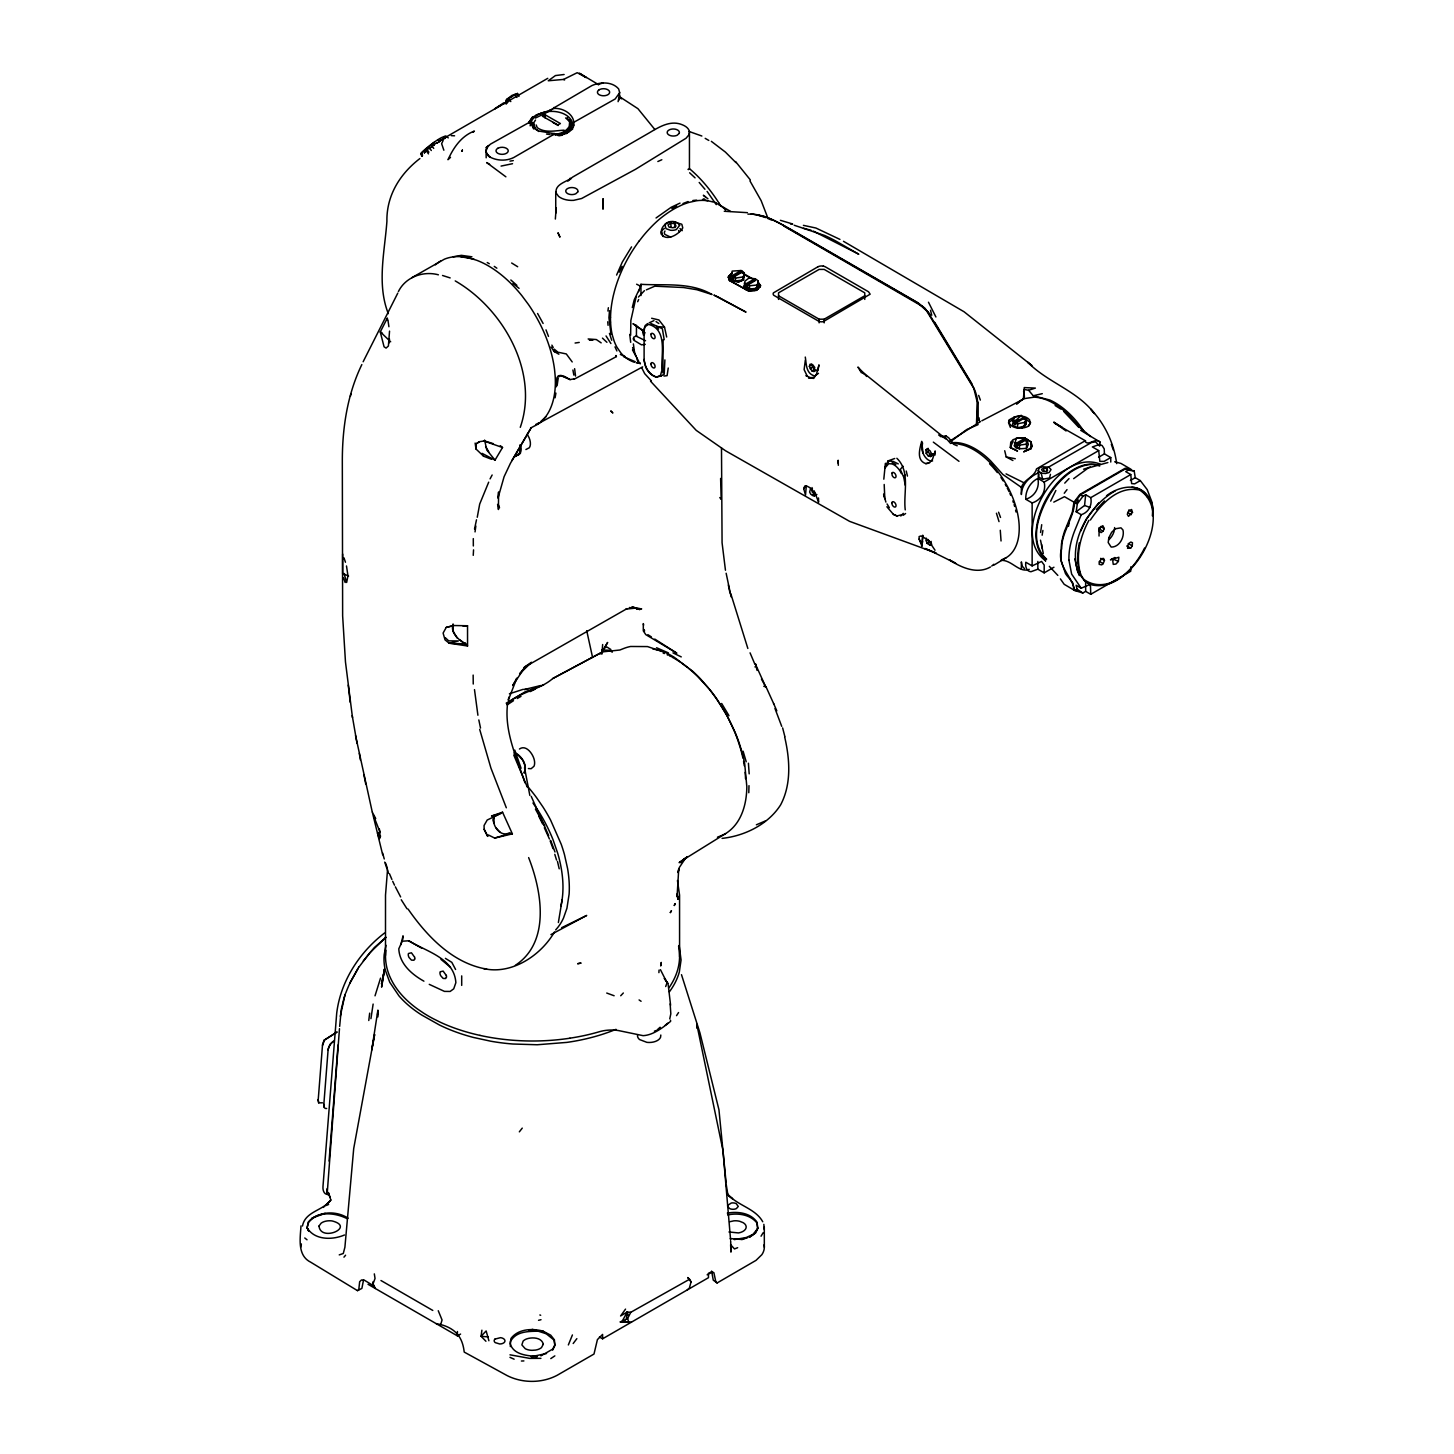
<?xml version="1.0" encoding="UTF-8"?>
<svg xmlns="http://www.w3.org/2000/svg" width="1454" height="1454" viewBox="0 0 1454 1454"><rect width="100%" height="100%" fill="white"/><g stroke="black" fill="none" stroke-linecap="round" stroke-linejoin="round"><path stroke-width="1.5" d="M645.558 340.745L636.416 336.274L636.488 325.205M664.205 339.709L662.37 328.731L650.81 323.442M679.581 956.768L679.563 895.101L677.455 880.524M689.45 168.773L689.45 132.805M741.104 270.517L732.198 271.098L730.326 278.168L733.325 281.204L738.596 281.894L743.594 279.877L744.321 273.007L742.376 271.244L733.543 276.351L733.525 278.55L732.253 277.823L732.616 275.424L741.104 270.517L741.14 272.698L734.034 276.805M744.266 286.238L753.227 289.8L756.407 288.11L758.279 284.057L757.061 288.274L747.12 289.291L744.266 286.238L744.957 281.113L748.883 278.096L754.88 278.732L755.08 280.749L746.211 285.875L747.465 286.602L747.501 284.402L756.262 279.332L758.279 281.058L757.061 288.274L753.227 289.8L747.12 289.291L744.175 286.256L745.066 283.875M905.242 509.881C903.17 493.015 910.677 471.678 896.864 458.264M1001.043 540.979L1000.279 530.256M1021.271 415.462L1014.31 416.953L1012.457 424.913L1017.527 427.876L1024.579 426.095L1026.16 424.241L1026.469 419.061L1024.434 417.334L1016.019 422.205L1015.655 424.604L1014.383 423.877L1014.656 421.515L1021.271 415.462L1024.543 419.479L1024.434 417.334M1099.987 445.56L1099.987 441.98C1095.098 437.163 1088.174 446.96 1084.811 440.998L1036.538 468.879C1034.43 477.239 1024.125 479.075 1021.362 487.363L1021.362 494.524C1021.617 483.946 1030.159 476.276 1039.283 472.459M1110.765 462.045L1110.765 457.556L1104.131 461.372L1099.824 461.372L1098.715 450.595L1044.19 482.074L1037.847 478.421C1039.919 487.635 1034.812 496.45 1025.797 499.285L1032.14 502.939L1032.14 565.897L1041.573 561.426L1044.19 565.024L1044.19 572.858L1053.932 567.242M1044.19 482.074C1046.298 491.288 1041.137 500.14 1032.14 502.939M573.094 125.517C570.768 106.396 531.928 106.814 530.165 125.844M749.41 289.182L749.41 285.784L747.501 284.402M764.295 1229.521L763.841 1224.341M1026.488 448.377L1026.488 438.872L1017.745 444.015L1017.564 446.196L1016.291 445.469L1016.291 443.27L1025.125 438.181L1025.161 440.344L1026.433 441.089L1026.488 438.872L1028.378 444.379L1026.488 448.377L1019.527 448.795L1016.001 447.977L1014.365 445.815L1016.219 438.217L1025.125 438.181M746.211 285.875L746.211 283.675L754.88 278.732M928.143 451.558L928.161 448.305L925.98 449.722L926.216 453.357L928.252 455.92L930.669 456.538L932.632 455.193L930.069 454.575L928.143 451.558L926.216 453.357M640.323 363.609L637.488 362.373L640.323 363.609L639.742 362.828M1026.469 419.061L1024.616 422.387L1024.579 426.095L1021.998 427.749L1026.16 424.241M1132.502 512.426L1131.594 509.536L1128.704 510.827L1127.286 514.28L1128.486 516.37L1132.502 512.426L1128.74 510.045M921.927 546.122L922.763 535.399L921.927 546.122L919.128 539.089L919.128 536.562L921.2 535.908L928.397 540.325L935.013 550.23M664.896 359.901L664.205 374.26L660.97 375.914M1025.797 499.285C1025.288 490.798 1030.25 482.219 1037.847 478.421M621.458 98.872L620.349 97.218L637.942 108.686L654.863 129.533M389.545 331.112L388.4 345.997L386.073 348.088L384.074 346.797L380.257 331.966L387.364 318.062L387.473 320.098M1017.527 427.876L1017.636 423.786L1016.019 422.205M1029.596 448.886L1031.886 446.487L1031.068 441.889L1031.886 446.487L1030.886 448.686L1023.798 451.758L1030.886 448.686L1031.068 441.889L1025.379 438.436L1017.673 438.017L1012.965 439.762L1010.73 442.543L1010.294 447.505L1017.436 451.013L1010.294 447.505L1013.111 441.234L1010.73 442.543L1010.948 447.523M1079.286 575.584C1066.309 544.305 1087.665 506.41 1115.327 490.816M545.159 117.974L545.25 114.866L560.408 123.554L557.845 124.935L542.433 116.229L545.25 114.866M748.792 792.721L748.992 785.669M512.371 833.869L509.554 832.778C502.302 836.722 495.505 829.852 493.906 823.109L494.106 816.512L502.557 812.223L512.371 833.869L494.669 838.067L488.326 834.941M883.814 479.184L885.395 463.281M935.031 455.047L935.176 450.94L932.559 459.155L929.579 462.808L925.798 463.626C916.129 460.391 919.746 448.577 921.709 441.344L923.017 453.085A9.051 5.253 60.2 0 0 929.978 460.791L932.577 460.973M1114.673 461.772L1120.925 463.426L1130.976 469.26L1125.178 468.261L1079.94 494.378L1073.997 502.175L1072.307 512.262L1064.582 531.164A56.579 32.66 -60 0 0 1061.456 544.069L1061.111 560.572L1065.473 573.53A59.687 34.46 -60 0 0 1068.635 577.565L1072.798 582.963L1073.979 590.07L1076.705 590.706M510.336 1346.586L510.536 1341.424C516.806 1329.81 531.746 1331.61 542.869 1331.064L550.684 1335.154L554.392 1339.806L554.846 1344.859L552.72 1349.112L540.924 1355.855M558.627 135.676L554.192 134.168L513.753 157.523C505.828 161.467 496.014 160.812 488.471 156.25L486.036 151.561L487.072 147.218L490.525 144.11L529.965 121.991C531.328 113.848 546.341 112.867 553.865 108.432C564.316 107.651 577.202 116.138 573.112 127.752M555.355 219.045L556.173 207.758M601.847 654.191L602.047 649.974L608.972 650.247L612.316 652.137M363.555 1279.883L361.882 1288.408L357.484 1290.643L310.593 1262.127C297.107 1255.474 300.251 1238.045 300.996 1225.904M1024.179 389.454L1024.27 387.582L1035.375 388.091L1028.632 390.272L1024.179 389.454L1023.416 398.632L1017.073 403.794M473.241 555.337L473.55 549.866M507.464 704.627C504.447 731.944 516.57 757.479 524.949 782.779M618.114 101.671L619.677 92.674L618.641 88.912C612.189 81.369 600.266 81.915 591.96 85.55L553.265 108.268M340.291 1016.291L345.125 994.009M1132.266 545.886L1132.448 542.724L1130.83 542.033L1128.322 543.796L1127.559 548.322L1130.703 548.049L1132.266 545.886L1128.449 543.687M658.898 972.653L659.062 970.072M602.065 652.701L602.647 644.54M387.546 869.674L385.51 895.101L385.492 955.442M668.24 368.026L667.095 375.677L663.987 376.041M377.676 1014.129L377.749 1013.002L377.586 1015.128M329.077 1161.074L338.037 1045.026M339.654 1026.415L341.272 1009.494L343.853 998.716A71.809 37.568 -55.9 0 1 345.071 995.009M339.473 1028.669L327.205 1193.461L327.005 1188.79M609.499 310.702L608.935 317.735L610.989 334.347M1152.35 515.825A59.196 34.169 -60 0 0 1151.968 502.139L1147.206 489.616L1140.318 480.602L1135.247 477.675L1134.193 471.005L1125.869 468.606L1080.558 494.76L1074.651 502.43C1073.543 518.751 1061.638 532.2 1061.529 548.885C1056.422 565.806 1072.216 576.057 1074.67 590.488L1082.812 592.996L1085.665 591.378L1090.736 594.304L1130.776 571.186L1130.776 566.878M562.135 899.772L558.372 922.527M553.865 108.432L553.938 107.487M662.933 372.951L663.115 339.836M557.1 385.728L558.245 378.022M556.046 386.982L556.937 377.786L558.354 375.75L560.99 375.386L567.478 378.113M402.667 939.811L403.067 935.831L400.795 944.755M1079.304 542.851C1076.723 557.118 1075.506 574.821 1089.01 584.108C1113.619 591.996 1134.72 567.86 1144.571 548.031M631.454 1322.159L620.295 1321.94L626.383 1319.196L627.237 1311.999L630.8 1312.29L689.541 1279.266L691.05 1281.883L689.378 1288.044L687.233 1289.952M1118.362 561.444L1118.871 557.245L1110.438 559.845L1114.891 557.5L1112.746 560.771L1113.255 564.388L1115.963 564.025L1118.362 561.444L1112.328 558.627M368.771 1020.508L369.679 1013.147M570.859 127.752L560.226 134.64L564.552 133.096L570.859 127.752L570.75 120.319M481.892 1330.192L481.092 1336.281L485.927 1341.26M607.917 311.047L608.372 307.721M1050.46 474.349L1049.534 477.966L1042.663 479.238L1038.465 477.039L1038.865 474.095M475.04 531.91L475.84 526.021M619.259 99.872L619.877 95.292M673.075 221.68L681.817 224.243L682.78 227.915C679.182 234.221 666.35 242 661.37 234.094L661.861 230.568L664.369 228.387M730.599 276.296L730.326 278.168L735.451 281.131L738.596 281.894L743.594 279.877M1090.736 497.668C1092.445 505.047 1088.592 512.462 1081.249 514.698L1076.178 511.772L1077.341 503.811L1082.903 496.341L1085.665 494.742L1090.736 497.668L1130.776 474.549L1131.63 483.6L1134.683 483.855L1140.318 480.602M1040.573 532.473L1041.718 524.694M300.742 1247.187L301.396 1243.915M925.853 540.888L927.906 539.434L931.723 544.214L930.287 545.286L927.016 543.36L926.271 538.125M370.934 1018.654L373.133 1004.06M384.347 969.091L381.584 987.139L384.601 969.218L381.511 983.976L383.929 973.017M1042.136 535.199L1042.9 530.456M322.534 1045.408L324.169 1040.919M421.951 156.051L421.151 153.306C422.478 150.544 446.778 131.369 445.324 138.057M638.633 291.6L640.96 284.312C664.823 285.766 690.377 281.84 712.042 294.526L696.92 289.728L683.544 287.528L654.809 286.184L646.339 289.873M661.37 234.094C660.28 228.405 664.478 223.28 669.967 222.135M555.083 397.796L555.901 393.107M644.104 330.876L644.831 326.859L648.52 324.387C668.367 329.295 660.752 356.285 661.897 370.425L660.443 375.405L657.172 376.84A12.432 7.179 60 0 1 645.921 367.535L644.104 360.156L644.104 329.004L645.176 325.551L647.63 323.57M976.416 425.022L977.361 402.631L973.835 388.4L925.162 308.484L918.019 302.795L792.194 230.15C778.472 222.771 764.168 213.32 747.938 214.156M1068.508 526.275L1069.126 522.858M508.845 697.138L508.264 700.265L516.824 678.146L512.68 685.597L524.512 667.804L519.569 673.893L531.51 662.279L524.93 666.75M758.388 285.111L756.407 288.11L758.279 281.058M388.763 343.217L389.545 339.091M817.875 370.643L819.002 364.863L816.457 374.187L813.713 378.403L808.497 377.876L813.876 377.368M460.173 640.105L465.225 643.904C458.664 639.796 449.922 632.508 453.103 623.93M669.749 1018.909L670.821 1013.82L670.149 1003.896M474.531 529.038L476.494 519.805M805.334 360.192L804.117 369.625L807.115 375.914L805.934 375.641L810.823 377.84M628.255 1315.579L627.237 1311.999L622.439 1320.777L628.891 1322.667L627.619 1318.487L630.8 1312.29M477.257 517.26L479.693 504.065L488.689 482.165M571.149 124.481L570.386 127.97L571.349 123.772L569.823 120.028L571.349 123.772M732.289 273.134A8.997 5.325 -0.3 0 0 731.398 273.552L728.399 276.987L729.417 280.567L748.556 290.945L756.534 290.309L759.824 287.165L760.26 285.238L757.607 281.731M900.789 516.006L903.297 513.353M520.096 450.522L519.351 453.721L515.279 456.556L519.823 453.484L520.223 444.779M568.35 1344.95L572.422 1334.954M922.69 541.506L921.981 544.414L919.128 539.089M1076.451 502.957L1078.25 499.958M379.694 837.922L378.367 832.433L377.513 833.415L379.403 838.613L380.584 836.086M350.414 396.251L350.977 393.998M386.001 945.3L384.201 954.551A142.783 82.424 0 0 0 385.292 970.145L389.745 982.268L398.959 995.863A143.601 82.914 0 0 0 421.805 1015.074L439.417 1024.979A143.546 82.878 0 0 0 473.531 1037.465L490.761 1041.209A137.985 79.661 0 0 0 512.88 1044.008L537.253 1044.754L566.878 1042.391A137.657 79.479 0 0 0 588.379 1038.265A143.001 82.569 0 0 0 604.591 1033.594L608.481 1032.249A144.491 83.423 0 0 0 616.005 1029.341M1010.385 427.421L1008.585 422.75L1009.367 419.842C1015.074 415.844 1024.434 414.117 1029.596 419.861L1030.141 423.496L1027.796 426.513C1022.017 429.275 1011.039 429.148 1008.676 421.878L1009.367 419.842M728.727 276.042L728.345 277.478L730.98 281.185L748.556 290.945L756.534 290.309L760.569 285.729L758.025 282.458L760.569 285.729L759.824 287.165M1076.178 511.772L1084.575 505.483L1085.665 494.742M632.308 307.557L634.198 299.924L638.906 290.091M636.143 296.834L630.854 320.48L630.636 335.274M930.669 456.538L931.505 453.666L930.106 450.904L927.961 449.159L925.98 449.722M599.43 1336.989L602.592 1338.807L602.592 1334.427L597.412 1339.607L593.995 1354.037L557.245 1375.248C541.997 1383.336 522.604 1383.372 507.192 1375.629L464.208 1352.075C462.645 1337.844 456.12 1328.647 440.707 1324.558L442.052 1319.959L438.254 1310.726M307.067 1227.539L308.521 1230.811L307.067 1227.539L308.63 1222.378C317.99 1210.928 336.31 1210.364 348.124 1218.216M375.023 995.826L380.548 978.106M1081.249 514.698L1074.979 530.001A59.196 34.169 -60 0 0 1068.926 560.135M809.369 366.426L810.078 364.227L812.532 364.536L814.767 367.444L813.913 371.497L811.877 370.879L809.369 366.426L811.477 364.209L814.131 369.825L816.53 370.225L813.913 371.497M302.487 1226.013C305.104 1211.309 323.133 1210.728 330.858 1200.041L328.313 1192.462L329.894 1196.915M494.106 816.512L492.906 819.947L493.906 823.109M336.546 1032.267L324.024 1040.301L322.534 1044.608L318.172 1100.369L318.699 1102.841L322.461 1102.823M665.696 986.539L667.059 982.74L660.443 969.673M812.059 487.563L812.095 491.834L814.276 494.324L816.857 494.505L814.167 495.941L810.75 494.215L809.624 492.034L810.623 488.526L812.513 489.053M357.484 1290.643L358.756 1289.807L359.665 1281.719L361.501 1279.956L364.318 1280.174L373.605 1285.809L375.296 1288.48L373.078 1283.809L375.041 1278.466L374.314 1273.868M733.325 281.204L742.449 280.059L744.321 273.007M645.267 344.344L641.487 344.852L633.799 340.2L633.653 337.273L636.707 335.656M1038.247 470.605L1039.283 467.843L1042.718 466.77L1048.879 467.188L1051.024 469.606L1049.116 472.532L1045.553 473.531L1041.191 473.15L1038.247 470.605L1038.465 477.039M1103.186 563.625L1104.458 560.39L1103.568 558.445L1101.696 558.663L1099.188 562.116L1099.206 564.352L1101.714 564.879L1103.186 563.625L1099.388 561.426M506.774 102.216L506.065 104.034L507.246 102.798M511.699 96.782L506.41 99.835L505.665 101.635L508.446 100.271M803.698 488.653L806.298 485.927L805.516 495.123L803.698 488.653L804.807 485.999L806.279 485.781L809.878 487.653L815.131 493.397L818.602 502.175L818.493 497.959M1023.416 398.632L1024.507 396.051M616.605 275.042L622.276 262.12L631.563 246.871M524.131 773.201C527.802 766.004 522.531 757.098 516.17 753.354M727.672 1214.926C737.814 1212.818 750.028 1214.363 756.88 1222.869L757.843 1228.085L756.189 1231.593M905.26 485.272L903.788 477.385L904.915 474.858M528.674 122.627L532.564 116.829M443.179 140.329L441.634 143.71L443.852 150.216M520.278 427.331C539.416 372.279 503.229 308.557 455.229 280.913M638.669 299.524L637.67 301.705M742.449 280.059L744.321 276.006M1103.095 531.146L1104.277 528.62L1102.841 525.694L1100.733 526.948L1099.042 530.728L1101.096 532.582L1103.095 531.146L1099.206 529.02M1080.667 531.092L1086.247 519.278L1098.733 502.902M755.517 1232.974L749.737 1237.009L755.517 1232.974L757.843 1228.085M814.167 495.941L815.221 493.76L814.222 490.87M640.323 286.474L640.96 284.312L640.96 295.525M1050.66 501.121L1055.858 490.471M619.295 272.171L622.148 266.373M552.629 1350.112L554.901 1345.532L553.992 1340.006L542.869 1331.064C532.055 1328.284 518.315 1328.792 511.008 1338.425L510.136 1343.605C513.535 1354.983 527.529 1355.71 537.417 1356.509M349.705 983.413L358.92 966.746M363.137 361.755L397.76 293.163M619.677 92.674L615.187 98.963L573.476 122.499M727.563 1205.475L731.289 1203.021A5.398 3.217 1.3 0 1 736.233 1203.621L738.268 1206.456L736.378 1208.583A5.398 3.217 1.3 0 1 729.908 1208.728L727.582 1206.584M528.729 122.481L530.128 122.881L528.838 122.281M1088.919 520.314C1080.249 536.399 1075.342 555.828 1080.504 573.876M490.071 478.893L492.143 475.004M1028.65 426.24L1030.595 422.623L1021.071 416.062M554.447 931.996C540.961 955.423 511.753 974.943 483.891 968.637L486.745 969.127C452.739 963.402 426.949 936.212 408.083 909.077M488.071 146.272L486.036 149.871L486.181 157.795M361.846 364.572C347.27 394.525 342.253 428.348 342.326 461.445L342.635 615.86L345.47 661.97L352.504 717.694M511.917 460.554L531.037 428.021M530.437 429.039L510.427 463.299L504.102 476.694L497.977 498.14L498.595 491.943L498.431 509.518L498.159 504.374L499.504 507.791L497.559 504.465M491.507 459.282L483.564 456.192L482.056 453.357L495.032 460.1L502.521 447.505L500.303 445.687M761.042 1236.209L763.15 1232.738M358.12 968.491L350.505 981.941A71.809 37.568 -55.9 0 0 345.725 993.155M645.049 332.657L643.504 335.147L642.632 331.803M398.396 291.582C405.521 277.005 423.169 270.662 438.399 274.806M920.982 445.36L922.508 442.925L921.909 449.922L923.017 453.085M538.834 131.514L534.927 128.206L533.491 123.154L535.508 120.046M676.528 1015.655L678.545 1012.547M359.12 966.855L369.716 952.897L385.819 937.412M363.3 960.912L374.405 947.499L386.037 937.339M638.415 297.052L644.449 290.655M625.547 1309.109L620.585 1315.979L627.237 1311.999M1090.391 520.005C1101.241 503.938 1118.217 485.327 1139.736 490.107C1178.94 515.897 1124.287 606.881 1083.957 579.601M1064.255 493.251L1067.018 489.616M573.185 1343.514L576.856 1338.661M639.069 241.2L642.595 236.675A90.239 52.108 -60 0 1 647.884 230.495L649.375 228.896A89.93 51.926 -60 0 1 658.771 219.754A90.457 52.235 -60 0 1 666.386 213.883L667.277 213.247A89.621 51.744 -60 0 1 676.419 207.649L681.472 205.178A90.275 52.126 -60 0 1 688.905 202.433L696.139 200.834A92.82 53.58 -60 0 1 699.319 200.47L701.61 200.379A91.693 52.944 -60 0 1 705.263 200.488A91.547 52.853 -60 0 1 708.189 200.834L712.315 201.797M572.167 127.952L569.041 131.478L561.607 134.84L539.307 131.151A22.464 12.977 0 0 1 532.964 127.28L529.965 121.991M519.332 1131.848L522.259 1128.122M439.09 141.838L440.326 141.056L439.09 141.838L437.799 140.384M660.061 1027.251L657.826 1029.341M545.922 416.716L540.706 421.642M343.962 1257.165L345.579 1255.22M903.061 466.243L900.28 469.388L903.788 477.385M347.015 1218.616C335.292 1212.618 317.281 1210.764 308.212 1222.16L307.157 1227.903C314.736 1240.335 332.439 1240.135 344.489 1234.991M952.37 442.616L948.753 437.854L945.918 435.891L944.882 437L950.607 443.452L952.37 442.616L963.166 445.088A64.521 37.259 60 0 1 971.599 448.559L973.726 449.722A64.031 36.968 60 0 1 982.213 455.52A64.23 37.077 60 0 1 992.355 465.026L997.989 471.787A63.849 36.859 60 0 1 1003.151 479.111L1007.731 486.908A64.885 37.459 60 0 1 1011.639 495.014L1012.766 497.741A63.667 36.75 60 0 1 1014.783 503.248A64.23 37.077 60 0 1 1018.927 522.077A64.503 37.241 60 0 1 1019.109 532.055A64.158 37.041 60 0 1 1017.727 540.943A64.303 37.132 60 0 1 1015.655 546.74A63.667 36.75 60 0 1 1012.766 551.666L1011.639 553.083A64.23 37.077 60 0 1 1006.295 557.627L993.609 565.297M1096.316 509.609L1104.458 500.958M1064.746 483.128L1069.017 478.602M620.713 995.754L623.33 992.991M930.287 545.286L931.178 541.397M450.504 157.377L447.996 159.704C453.539 147.581 461.336 136.004 474.386 131.06L473.222 132.241M323.351 1207.42L330.858 1200.041M419.897 158.541C399.959 173.862 386.437 195.508 386.909 221.281C384.728 251.742 376.659 284.039 388.309 313.664M506.41 99.835L507.9 102.053L508.646 101.289L507.101 99.108L512.062 95.346L517.551 93.474L518.969 96.455M467.534 625.747L453.848 625.529L446.269 627.383L443.106 633.053L445.033 639.869L449.159 643.213L467.552 645.994L467.534 625.747L462.863 625.892M519.442 749.01C526.203 744.175 533.273 754.335 534.363 760.351A11.668 6.743 60 0 1 533.963 766.294L531.146 768.693L528.402 768.548M754.971 666.932L756.189 665.841L755.535 663.933L757.08 670.421M572.694 128.988L566.278 133.659M731.398 273.552L728.399 276.987L729.417 280.567L730.98 281.185M433.983 142.401L421.151 153.306C421.805 159.94 422.969 151.452 422.242 156.36M427.24 150.362L426.24 151.234L427.24 150.362L426.404 148.671L428.912 152.197M1073.652 478.657L1088.264 467.97L1107.875 462.554M665.187 1025.361L667.804 1023.162M991.737 566.024L993.864 564.261M810.151 368.807L812.041 367.226M656.045 217.973L671.112 207.322L680.018 203.106M324.024 1040.301L337.237 1031.995M485.818 147.799L488.689 145.491M1008.585 422.75L1014.419 418.134L1013.656 417.353M333.929 1041.082L332.548 1042.082A7.561 4.035 -56.1 0 0 330.585 1044.154A7.543 3.998 -55.8 0 0 328.44 1048.407A7.506 3.926 -56 0 0 328.15 1050.006M432.22 146.509L430.947 147.454L432.22 146.509L431.184 144.837L433.71 148.417M567.805 181.15L571.022 178.715L570.023 178.297M717.422 837.213L723.601 834.687A98.781 57.033 60 0 0 729.163 831.07C739.868 822.619 744.812 808.951 746.284 795.774A107.16 61.868 60 0 0 746.829 786.705L744.702 763.804A102.852 59.378 60 0 0 741.376 750.01L739.177 743.012A111.449 64.339 60 0 0 735.197 732.543L726.945 715.404L716.913 699.156A109.413 63.176 60 0 0 710.152 690.032L700.483 678.854A125.008 72.173 60 0 0 692.813 671.348L674.129 657.208A88.894 51.326 60 0 0 666.005 652.791L647.503 646.576L630.582 646.485A107.85 62.268 60 0 0 624.075 648.357L619.858 650.011L602.647 651.865L552.702 678.564C539.834 689.941 519.896 691.704 506.828 704.081M384.51 933.05C359.283 952.352 340.454 981.541 336.692 1013.365L322.988 1186.319A18.157 9.524 -55.9 0 0 325.351 1193.752L327.932 1194.715M928.252 455.92L930.069 454.575M903.188 515.298L905.588 513.516M685.706 858.223L679.127 862.676L687.524 856.606L680.527 862.658L685.779 857.805L679.272 867.602L678.073 872.6L678.727 868.965L677.255 893.574L678.037 899.354L676.801 894.083L678.382 899.045L676.928 895.446M818.493 373.315L814.767 376.004C805.752 373.587 806.497 364.154 805.28 357.066M649.175 322.824L653.955 320.625M333.257 1041.355L330.076 1044.299L328.15 1049.225L323.788 1104.967A7.506 3.944 -55.7 0 0 324.024 1106.985M550.793 1358.599L554.846 1355.873M812.386 495.614L814.276 494.324M535.363 118.083L547.994 111.885M445.924 135.894L443.779 136.676M507.137 704.899L513.498 700.683M493.379 443.688L484.546 440.907L479.438 441.689L475.949 443.979L476.003 449.013L483.564 456.192M538.125 424.095L530.601 428.021M722.075 838.376C744.63 835.995 768.366 824.345 780.689 804.753C791.63 783.906 789.831 759.17 784.669 736.942M661.479 375.768L656.426 377.186C649.193 374.605 644.467 366.935 644.104 359.447M949.68 441.162L980.305 421.696M506.174 703.154L525.076 691.85L543.669 684.834M642.668 366.862L537.726 423.932M683.634 859.623L725.528 833.615M515.388 965.274C550.721 942.065 541.815 891.029 528.638 857.606M559.045 376.695L560.281 375.932M564.316 134.241L569.041 131.478L572.985 124.117L573.839 125.28M517.242 698.52L520.986 696.357M507.101 99.108L517.551 93.474M501.685 104.833L494.851 108.759L503.502 102.998L505.265 103.161L503.32 103.888M438.763 141.256L547.758 78.334M411.773 277.714L444.342 259.212A94.964 54.834 60 0 1 454.902 256.722A95.437 55.088 60 0 1 464.317 257.031A94.346 54.47 60 0 1 469.242 257.958L476.821 260.321A95.11 54.907 60 0 1 510.118 282.676A95.8 55.307 60 0 1 517.315 290.255A94.455 54.543 60 0 1 521.913 295.725L528.402 304.431A94.983 54.834 60 0 1 537.98 320.044A94.401 54.507 60 0 1 542.869 329.858A95.11 54.907 60 0 1 551.339 353.286A95.473 55.125 60 0 1 554.556 369.607L555.155 375.914A95.182 54.943 60 0 1 555.174 387.909A94.983 54.834 60 0 1 551.375 406.139A95.31 55.034 60 0 1 545.832 416.498A94.983 54.834 60 0 1 538.125 424.041M670.948 223.171L668.022 224.861L669.094 227.169L673.093 227.787L676.019 226.097L674.947 223.789L670.948 223.171L670.948 227.151M778.544 295.762L819.111 319.189L824.182 319.189L864.766 295.762M524.076 667.422L627.092 608.59M1014.383 423.877L1023.271 418.752L1012.457 421.206M1016.291 445.469L1025.161 440.344M1043.79 468.115L1041.591 469.369L1042.391 471.114L1045.39 471.569L1047.589 470.296L1046.789 468.57L1043.79 468.115L1043.79 471.369M1047.062 467.97L1091.572 442.489L1095.534 441.889L1099.606 445.996M1134.193 471.005L1128.304 470.115L1125.705 471.623L1130.776 474.549M1082.812 592.996L1077.032 589.143L1076.16 585.29L1081.194 588.234L1089.119 584.799L1090.5 586.18L1090.736 594.304M368.007 1284.282L457.41 1335.881L460.591 1334.063M707.135 1274.813L712.605 1271.65M602.592 1338.807L708.48 1277.684L708.48 1273.286L710.988 1272.105L713.896 1272.723L715.913 1282.228L717.149 1282.937L756.025 1260.364L761.841 1254.693A35.877 20.72 0 0 0 764.095 1244.769M1098.606 457.228L1104.422 453.884L1110.765 457.556M1130.394 480.474L1135.247 477.675M626.383 1319.196L627.619 1318.487M1074.67 590.488L1077.032 589.143M817.839 266.827L773.419 292.872A5.38 3.144 -0.8 0 0 773.746 295.271L819.202 321.516A5.38 3.108 -0.7 0 0 823.291 321.643L870.146 294.199L868.565 291.8L825.454 266.9A5.38 3.035 0.8 0 0 823.327 266.155M671.875 208.576L676.655 205.941M1106.53 495.759C1117.763 486.799 1139.154 481.492 1147.351 496.959M1044.19 572.858L1037.847 569.205L1030.922 571.731A14.794 8.542 -60 0 1 1025.797 562.244L1032.14 565.897M1053.786 502.121L1064.473 496.686L1073.997 502.175M1006.277 557.627L1003.151 559.172A64.23 37.077 60 0 1 1001.497 559.772M325.133 1213.345L311.938 1218.089M528.693 1331.319L532.346 1329.338L545.686 1333.572M574.003 379.294L615.751 356.939M552.702 678.564L602.647 651.865L600.884 653.246A13.722 7.924 60 0 0 600.429 653.882M550.921 934.595L586.707 915.438L561.68 927.688M981.832 420.806L1022.053 399.832M535.708 424.532L539.289 422.66M564.116 74.499L555.428 75.572L548.267 80.77L563.589 79.425L577.202 72.7L586.216 77.571L579.383 73.1M1028.632 390.272L1033.231 395.761L1042.282 393.67M990.41 567.005C976.997 574.693 960.949 567.46 949.317 559.826L955.732 563.316L929.088 550.121L924.853 548.521L936.012 552.993L849.609 521.368L725.546 450.776L696.23 430.366L650.538 381.202M765.458 820.91L756.371 824.8M551.811 109.304L549.994 110.068M530.056 691.631L535.399 689.069M326.441 1205.457L328.64 1204.421M730.271 1238.554L741.94 1239.499L752.863 1234.482L757.516 1228.812L757.207 1222.45C750.846 1212.836 737.869 1211.255 727.327 1213.109M927.016 543.36L929.233 542.324M811.877 370.879L814.131 369.825M1029.25 569.35C1019.181 573.312 1011.711 559.772 1001.152 560.372M657.844 161.521L661.824 159.74M978.124 424.604L966.71 429.566L951.189 441.198M754.281 290.491L757.988 288.964M516.952 97.436L514.589 94.474M737.651 1247.696L734.488 1248.931L730.617 1244.715L730.944 1252.094L730.69 1241.153M682.998 203.524L688.069 201.561M479.438 441.689L475.949 443.979L476.003 449.013L475.131 443.07M894.719 458.501L888.085 460.882L884.668 468.297L888.739 463.662L892.174 463.953A13.122 7.579 60 0 1 901.425 473.604M502.557 812.223L491.543 816.039L501.103 813.386L487.199 820.02L484.073 825.49L484.146 829.343L487.69 836.341L484.146 829.343M509.409 693.794L523.313 689.287M339.236 1254.893L343.289 1253.493L344.907 1247.223L353.704 1148.587L374.641 1034.466L371.733 1050.006L377.895 1010.112L377.895 1016.891M1025.434 450.504L1030.886 448.686M508.918 833.814L494.669 838.067M536.199 114.902L546.74 111.794M1083.575 469.224L1090.282 467.025M598.03 84.532L602.992 82.951M741.94 1239.499L747.792 1237.627M559.427 135.767L562.68 134.749M733.543 276.351L735.451 278.114L742.449 277.023M512.535 163.702L501.067 166.083M729.563 1221.778L733.743 1220.851A10.378 5.998 0 0 1 739.759 1221.305L743.267 1222.723A10.778 6.216 0 0 1 738.523 1232.937L728.963 1231.974M560.953 135.476L562.553 135.058M453.303 256.758L461.372 255.341L471.95 256.813M446.269 627.383L453.848 625.529M574.33 378.803L570.077 379.603L561.262 375.75M901.044 514.952L897.063 515.916L893.483 514.443L886.885 506.774M422.26 153.851L421.315 154.088L422.351 154.233M538.543 1320.305L541.015 1319.705M546.54 1353.51L531.092 1356.746M745.938 1237.59L734.234 1239.608M1017.636 423.786L1024.616 422.387M540.761 685.525L524.312 689.523L527.893 689.087M509.936 161.14L513.28 160.594M945.918 435.891L940.865 436.691L938.666 434.946M625.929 609.117L635.234 608.154L629.309 607.608L641.668 608.862L635.852 608.245L639.833 609.571L631.945 606.791L636.943 608.735L634.344 607.445M925.798 463.626L928.506 463.226M575.093 343.035L579.237 342.417M1017.745 444.015L1019.508 445.142L1026.506 444.106M620.295 1321.94L625.456 1321.232M525.894 449.54L529.347 447.741A11.668 6.743 60 0 0 529.038 437.581L527.184 434.219M440.217 138.893L441.616 140.311M692.886 200.507L696.63 200.125M749.41 285.784L756.407 285.093M564.134 130.188C555.228 130.587 545.014 133.332 537.253 127.661L536.163 124.953M951.897 442.688L955.623 442.561A64.685 37.35 60 0 1 967.637 445.178A65.194 37.64 60 0 1 973.926 448.123A64.685 37.35 60 0 1 990.501 460.754L1002.787 474.404L1021.362 487.363M429.257 984.358L444.451 991.392L450.14 991.446L453.721 988.829L455.865 982.686C454.23 958.022 426.385 951.607 408.738 940.793L402.213 941.211L398.796 948.844C399.523 963.838 411.736 974.362 423.914 981.177M739.959 280.895L735.451 281.131L735.451 278.114M551.938 134.477C558.463 134.477 565.824 132.387 569.241 126.407L569.623 122.172L567.205 117.592M521.386 1361.017L523.894 1360.926M531.455 1356.927L537.162 1356.691M540.924 1358.345L529.819 1358.399L509.99 1354.819M724.256 211.266L747.429 212.666M751.227 213.829L765.24 216.701A185.676 107.669 60.3 0 1 783.615 225.479M790.576 224.025L792.684 224.098M465.225 643.904L449.159 643.213L458.41 640.941L448.686 640.869L445.36 637.779M451.267 135.64L454.575 135.804M342.653 554.047L342.653 573.385L348.578 576.075M460.791 256.722L473.859 259.085M588.143 338.964L596.322 339.545L601.174 342.871M666.677 337.019L664.514 327.15L656.59 326.532L658.571 329.058M488.344 1336.935L481.092 1336.281L486.145 1330.937L488.889 1340.752M931.505 453.666L933.759 453.921M730.326 275.151L732.616 275.424M703.209 198.889L704.681 199.071M1097.752 465.026C1086.72 462.027 1075.687 467.279 1067.091 473.931A51.944 29.989 -60 0 0 1042.282 507.101C1036.339 521.659 1032.504 539.307 1040.628 553.792A54.998 31.752 -60 0 0 1045.735 559.008M546.504 134.077L550.066 134.55M823.309 266.137L822.491 266.009A5.38 3.035 0.8 0 0 817.857 266.845M702.464 199.78L707.789 200.725M1033.231 395.761L1049.879 400.032A64.012 36.968 60 0 1 1054.168 402.195A65.212 37.64 60 0 1 1060.602 406.302A64.412 37.186 60 0 1 1071.016 415.281A63.703 36.786 60 0 1 1076.887 421.769A64.558 37.277 60 0 1 1082.303 428.93L1083.993 431.438M794.193 225.243L824.509 235.421A177.933 102.725 60 0 1 835.305 240.728L858.787 254.232L813.349 231.113M1004.714 450.74L1006.223 456.974L1015.274 458.737M484.091 441.089L502.521 447.505M436.182 1323.631L440.707 1324.558M803.408 225.352L815.912 228.024L839.939 239.401M652.737 648.902L660.643 650.665M1131.83 487.254C1144.752 487.744 1153.022 499.922 1153.258 512.044M651.646 318.262L658.898 319.953L664.514 327.15M744.284 283.221L746.211 283.675M1014.365 442.816L1016.291 443.27M670.694 237.166L664.914 234.421A7.415 4.271 0 0 1 664.969 231.059M1089.446 583.036L1085.538 582.109L1077.705 571.695L1074.833 558.863M803.48 228.242L811.259 230.332M513.989 753.063L518.006 754.88L522.459 759.879A11.668 6.743 60 0 1 524.131 772.383M689.123 131.496L701.864 136.022M443.27 138.912L444.797 138.584L444.07 137.676M763.768 686.288L765.731 686.851L761.442 679.073M1099.697 466.062C1090.246 462.063 1079.813 466.298 1071.689 471.405A55.197 31.879 -60 0 0 1050.824 492.888C1039.246 511.372 1027.469 542.033 1046.662 559.172M780.416 220.317L792.194 223.843M450.158 277.914L442.525 275.478M758.843 215.41L765.658 217.591M744.957 289.255L749.319 290.655M635.253 361.737L623.548 356.63M1084.575 505.483L1090.082 507.464M606.736 993.046L614.133 995.754M539.852 1314.979L540.688 1315.252M663.169 653.1L664.351 653.555M633.053 338.909L634.453 339.454M767.567 218.373L771.347 219.936M953.315 444.142L957.186 445.778M656.554 647.757L668.422 652.901M715.532 202.96L716.204 203.251A90.675 52.344 -60 0 1 719.203 204.832L730.617 211.412M509.972 1357.345L514.134 1359.199M620.367 354.449L625.311 356.666M667.095 654.718L668.149 655.209M893.247 514.28L897.354 516.243M843.484 241.309L964.075 311.774L1031.904 365.59L1027.724 362.246C1047.589 382.547 1077.25 390.653 1094.462 413.572L1090.682 409.119C1104.913 423.805 1113.982 443.434 1116.672 463.626M1100.351 464.171C1057.712 447.032 1007.931 533.364 1045.608 560.808M672.984 652.901L681.254 656.899M898.263 463.899L893.138 461.409L888.085 460.882L888.339 462.79M636.616 284.221L640.16 285.965M669.422 655.809L670.712 656.445M1006.059 473.877L1024.07 482.819M1126.723 546.013L1130.703 548.049M1074.651 502.43L1077.341 503.811M892.156 462.663L895.828 464.553M691.05 1281.883L687.778 1277.557L689.541 1279.266M1100.605 558.372L1104.458 560.39M1006.223 456.974L1012.893 460.5M671.984 657.099L674.783 658.644A101.416 58.56 60 0 1 678.836 661.17A97.945 56.561 60 0 1 679.981 661.933M1054.423 423.169L1085.665 440.925M563.825 376.168L570.077 379.603M380.966 1280.52L432.783 1310.436M1100.46 526.512L1104.277 528.62M784.288 226.315L922.836 306.667A26.844 15.503 60 0 1 928.724 313.264L971.563 383.856A27.135 15.667 60 0 1 972.871 386.146A26.863 15.503 60 0 1 977.524 401.213L977.524 420.079A26.754 15.449 60 0 1 976.724 424.095M705.19 138.348L708.789 140.438M783.615 225.534L917.765 302.941L926.852 311.011M421.605 948.117L408.738 940.793M1014.365 445.815L1019.527 448.795L1019.508 445.142M1127.613 512.48L1131.43 514.661M598.684 84.732L580.491 73.881M552.629 122.281L558.227 125.517M1098.715 450.595L1092.372 446.941L1099.551 444.433L1102.168 445.578L1104.24 448.922L1104.422 453.884M743.666 273.679L752.39 278.714M744.303 274.533L750.173 277.932M1080.686 430.311L1099.987 441.98M558.863 354.231L553.992 351.377L551.048 346.943M487.235 262.52L489.271 263.719M1073.979 590.07L1064.183 584.308L1060.366 578.892M440.98 959.404L450.449 967.183M563.589 79.425L564.57 80.006M489.634 164.357L486.672 162.575L505.883 176.825M717.149 1282.937L713.278 1280.174L711.606 1271.069M719.203 204.832L720.93 205.959A87.531 50.545 -60 0 1 723.165 207.668A89.93 51.926 -60 0 1 724.165 208.558M1062.474 427.494L1053.75 422.133L1066.073 430.966M1055.113 405.539L1060.784 409.047M1125.869 468.606L1128.304 470.115M511.663 263.01L517.679 266.736M445.415 958.368L451.83 962.366L455.593 969.491M380.766 332.312L390.672 341.799M610.898 649.52L606.9 647.012L604.319 648.12L607.645 642.432L602.828 650.665L602.047 649.974M555.373 134.949L554.138 133.423M1025.379 438.436L1031.14 442.125M647.921 634.689L651.356 636.888M654.791 639.088L676.837 653.173L645.794 634.635L643.304 630.872L643.304 623.602L643.613 625.093M380.257 331.966L382.438 333.366M711.351 141.347L725.382 152.07L735.924 162.612M1080.558 494.76L1082.903 496.341M639.088 999.934L641.087 1001.279M687.978 169.336L688.505 169.609M494.251 266.391L496.85 268.19M656.045 321.588L658.826 323.497M958.986 461.318L933.323 442.125M941.883 436.145L945.772 438.963M943.537 437.036L860.223 370.243L863.621 373.751M446.978 136.912L448.286 137.894M705.481 196.89L703.336 195.272L707.953 198.78M687.706 667.622L682.653 663.787A97.945 56.561 60 0 0 681.381 662.897M304.758 1237.972L307.03 1239.789M512.935 283.439L519.06 288.346M1063.692 411.391L1078.759 427.349M554.192 349.124L556.955 351.377L553.992 351.377L566.297 353.94L572.204 361.937M727.909 1195.006L732.507 1198.768L727.909 1195.006L726.309 1185.028M1090.7 436.563L1080.722 428.276L1069.217 415.48A64.63 37.313 60 0 0 1040.119 397.923A65.012 37.531 60 0 0 1034.194 397.178L1025.252 398.451A64.449 37.204 60 0 0 1020.563 400.704L1017.8 402.794A64.503 37.241 60 0 0 1016.546 404.03M565.606 117.956L568.678 120.591M510.845 279.986L516.879 285.347M679.945 228.551L682.253 230.677M689.632 172.79L695.067 177.861M602.465 338.128L606.918 342.308M495.032 460.1L486.799 450.031L484.6 440.089M642.341 330.294L632.981 323.679L642.05 329.84L644.467 334.529M866.711 376.477L857.951 367.062L861.44 372.824M651.41 380.966L644.704 373.66L641.65 367.626M1049.315 566.333L1057.84 575.402M486.708 153.633L490.252 157.123M989.592 463.79L992.282 466.552A60.741 35.078 60 0 1 996.135 471.041L997.389 472.605M1024.47 568.605L1022.18 566.169L1021.362 561.88L1021.362 569.023M496.25 828.144L500.14 832.324M735.56 161.558L750.337 179.914M726.8 1192.898C736.124 1205.511 754.989 1207.711 762.75 1221.76M457.083 637.961L453.357 631.563L452.83 625.293M699.192 182.459L704.954 189.274M719.785 497.577L721.166 499.122L720.621 478.421M533.491 123.154L534.927 128.206M638.888 361.683L632.508 349.905M465.044 642.686L467.552 645.994M707.08 191.419L716.259 204.614M927.743 311.465L929.906 314.482M513.735 754.953L527.329 787.196M508.7 98.618L510.808 101.598M431.311 150.525L428.857 147.036L429.621 148.472L428.33 148.89M426.204 150.653L428.476 153.888M678.564 230.495L679.436 231.749M532.946 802.99L538.107 810.587A106.505 61.486 60 0 1 541.542 816.203A101.58 58.651 60 0 1 545.195 822.764L546.904 826.09A100.49 58.015 60 0 1 552.993 839.612L557.718 853.298A100.381 57.96 60 0 1 560.971 866.82A100.035 57.76 60 0 1 562.698 879.888A100.381 57.96 60 0 1 562.952 889.194L562.843 892.211A101.18 58.414 60 0 1 561.916 900.808A100.399 57.96 60 0 1 560.808 906.151M406.993 908.768L401.249 899.753M375.714 818.566L372.333 812.186L377.513 833.415M1003.169 480.892L1000.952 477.494M749.937 180.878L761.151 200.67L767.621 217.409M606.045 335.947L610.898 343.526M887.049 503.956L889.339 507.7M719.039 203.233L720.948 206.377M934.758 322.352L971.854 383.692M535.436 809.151L544.668 825.854M721.657 703.463L728.981 715.695M485.6 446.433L488.762 451.867M537.58 313.482L543.105 323.46M551.884 345.125L553.211 347.506M400.632 896.936L395.361 886.831M538.925 816.476L542.633 823.982M373.642 815.967L379.967 832.07L379.258 828.671M392.689 881.306L394.525 885.177M773.564 703.445L776.818 710.861M615.006 346.87L616.896 350.977M765.876 686.506L773.764 703.863M756.189 665.841L765.731 686.851M544.341 827.744L549.43 838.976M531.219 796.338L548.649 835.559M545.995 329.858L548.485 336.401M506.319 807.788L490.943 768.13L479.693 729.381M1043.554 556.282L1045.59 560.99M935.903 316.972L928.47 302.214M754.899 664.26L750.064 652.846M389.508 873.836L391.889 879.434M1081.194 588.234L1071.634 574.076L1068.926 560.117M774.982 708.534L781.725 726.364M632.599 347.542L636.07 356.248M661.297 231.731L663.133 236.529M998.571 512.208L1000.534 517.442M550.648 840.357L554.992 851.971M550.157 840.921L553.011 848.645M521.077 768.275L514.771 750.1M978.669 395.397L980.359 400.086M1111.31 444.306L1113.328 450.013M343.544 577.91L345.161 582.509M385.564 863.076L387.382 868.256M747.847 648.448L730.799 593.723M344.071 558.136L345.47 562.244M384.728 862.095L388.509 873.254M609.462 333.366L611.716 340.291M446.124 975.234L443.143 971.108L440.162 971.799A4.616 2.672 60 0 0 440.017 973.635A4.835 2.799 60 0 0 440.726 975.743L443.143 978.433L445.578 978.542A4.835 2.799 60 0 0 446.269 977.233M414.426 956.932L411.446 952.806L408.465 953.497A4.616 2.672 60 0 0 408.32 955.333A4.835 2.799 60 0 0 409.01 957.441L411.446 960.131L413.881 960.24A4.835 2.799 60 0 0 414.572 958.931M1043.3 553.429L1040.501 540.161M554.792 854.352L556.555 860.059M996.444 513.226L999.025 521.622M681.49 974.671L699.937 1032.885L718.948 1109.765L726.128 1182.902M743.103 751.209L746.211 761.769M343.544 557.809L343.944 559.19M885.886 502.084L883.632 494.033L884.814 498.758M533.727 128.406L532.019 122.263L533.527 128.879M382.566 852.916L384.256 858.987M636.652 357.466L637.652 361.283M782.634 727.909L784.887 736.687M720.802 497.722L721.166 499.122M344.016 573.458L346.652 582.472L347.96 575.82L346.488 565.969M372.242 811.95L355.521 735.524M930.524 310.265L931.741 315.282M377.767 834.614L382.693 854.788M1041.191 473.15L1042.663 479.238M906.242 471.023L907.46 476.094M557.464 861.404L559.208 868.801M726.146 573.239L731.089 596.812M679.145 945.427L681.072 959.967L679.327 971.963A143.655 82.933 0 0 1 669.367 991.846M592.578 657.462L586.725 630.709M644.231 629.618L644.558 631.072M1015.601 510.154L1016.019 511.99M729.981 592.978L728.345 585.035M478.82 719.948L480.529 728.072M520.496 444.924L520.477 453.103L518.224 455.193L516.388 455.029L519.442 453.739A11.687 6.743 60 0 0 520.895 448.614L520.696 446.941A11.25 6.488 60 0 0 520.296 445.215M363.936 774.909L365.772 784.233M524.512 767.676L529.838 795.411M1023.598 391.326L1024.198 394.47M696.92 1026.415L696.811 1024.379L722.965 1150.459L730.599 1239.971M572.912 370.007L573.857 375.096M575.53 376.077L574.621 368.68M356.993 743.176L352.231 715.641M678.582 946.227L679.054 948.862A146.509 84.586 0 0 1 679.472 959.404A148.126 85.513 0 0 1 678.836 964.674A147.072 84.914 0 0 1 674.765 977.651A147.018 84.877 0 0 1 670.676 985.212A147.072 84.914 0 0 1 669.04 987.684M743.576 761.405L744.321 765.804M477.912 715.241L474.495 689.632M359.32 753.39L360.374 759.951M318.172 1099.569L318.699 1102.841M670.603 1005.223L668.168 984.558M979.015 417.789L979.578 421.587M387.945 320.134L388.909 326.732M630.691 342.308L629.746 334.438M350.196 702.282L348.269 685.07M633.381 343.907L634.507 352.195M725.455 570.241L722.075 542.778L721.493 447.85M696.957 1027.16L697.084 1028.196L696.811 1024.379M670.53 1020.254L670.639 1021.308C663.115 1027.451 653.282 1035.139 643.122 1035.666L618.386 1030.541A26.863 15.503 0 0 0 610.898 1030.032L609.008 1030.104A26.863 15.503 0 0 0 599.957 1031.558L599.375 1031.722A147.072 84.914 0 0 1 587.234 1034.903A147.018 84.877 0 0 1 569.932 1038.174M372.86 1281.919L373.078 1283.809M607.736 321.77L608.063 325.314M342.653 573.385L342.762 574.693M326.932 1189.863L327.205 1193.461M1041.591 544.341L1041.864 547.922M748.428 763.223L749.173 773.855M323.788 1104.186L323.897 1106.112M884.196 484.473L884.723 496.705M660.807 1035.03L660.57 1037.247A11.687 6.743 0 0 1 646.885 1042.354L639.578 1039.555A11.687 6.743 0 0 1 637.524 1035.339M838.304 465.298L838.176 460.246L838.249 463.408M379.894 832.488L380.021 837.486M473.15 675.074L473.241 684.034M742.376 271.244L742.394 273.425M473.295 538.616L473.332 545.977M1085.647 583.109L1085.665 591.378M977.888 401.958L977.888 420.17M764.295 1226.94L764.331 1247.278M555.737 191.71L555.737 213.211M461.7 975.888L461.7 985.394M1099.042 527.657L1099.042 536.035M1046.789 468.57L1046.789 471.841M1037.847 561.444L1037.847 569.205M864.766 299.415L864.766 292.836L824.182 269.408L819.111 269.408L778.544 292.836L778.544 299.415M824.182 319.189L824.182 322.843M819.111 319.189L819.111 322.843M674.947 223.789L674.947 227.769M457.41 1331.5L457.41 1335.881M1114.618 527.566A10.832 6.252 -60 0 1 1108.675 539.852M634.253 362.228A89.076 51.435 -60 0 1 628.019 359.211A88.203 50.926 -60 0 1 624.693 356.775A89.93 51.926 -60 0 1 622.185 354.412A87.622 50.599 -60 0 1 620.785 352.813L617.041 347.379A91.766 52.98 -60 0 1 615.605 344.616A91.384 52.762 -60 0 1 614.115 341.036L612.407 335.438A88.839 51.29 -60 0 1 611.534 331.276L611.389 330.331A89.094 51.435 -60 0 1 610.589 322.116M610.553 321.988A89.93 51.926 -60 0 1 610.498 317.226M724.71 209.067A89.93 51.926 -60 0 1 725.655 210.03M712.751 201.615A90.239 52.108 -60 0 1 715.968 202.778M639.16 241.019A90.312 52.144 -60 0 0 631.218 252.76A89.621 51.744 -60 0 0 622.712 268.608L622.185 269.772A90.312 52.144 -60 0 0 618.641 278.314A86.168 49.745 -60 0 0 617.441 281.567A90.33 52.144 -60 0 0 614.424 291.309L613.315 295.689A90.621 52.326 -60 0 0 612.043 302.068A87.894 50.745 -60 0 0 611.262 307.212A88.967 51.363 -60 0 0 610.698 313.319A87.476 50.508 -60 0 0 610.535 317.354M637.561 363.191A89.494 51.672 -60 0 1 636.252 362.846M1007.222 487.981A59.941 34.605 60 0 1 1009.04 491.616M1009.876 493.451A59.941 34.605 60 0 1 1010.694 495.305M1012.856 500.867A59.941 34.605 60 0 1 1013.493 502.739M1014.092 504.593A59.941 34.605 60 0 1 1014.638 506.446M1005.277 484.4A59.141 34.151 60 0 1 1006.259 486.181M708.153 687.887A102.562 59.214 60 0 0 707.007 686.542L697.647 676.473A103.052 59.487 60 0 0 688.96 668.64M709.261 689.232A102.562 59.214 60 0 1 711.551 692.104L713.441 694.594A103.47 59.741 60 0 1 716.658 699.101L719.748 703.718A111.976 64.648 60 0 1 721.784 706.917A103.634 59.832 60 0 1 726 714.041A99.781 57.615 60 0 1 729.508 720.657A100.435 57.978 60 0 1 738.123 741.031L740.322 747.883A100.526 58.033 60 0 1 742.903 758.061M745.12 772.31A100.162 57.833 60 0 1 745.52 778.708M435.364 264.846A94.964 54.834 60 0 1 440.526 261.102M689.251 168.5A94.783 54.725 60 0 1 719.003 203.196M446.323 975.343A4.616 2.672 60 0 1 446.469 977.361M414.626 957.041A4.616 2.672 60 0 1 414.772 959.058M555.664 929.888A118.61 68.483 60 0 0 558.609 926.362L559.954 924.471A107.869 62.286 60 0 0 563.498 918.056L566.933 908.259L569.114 894.137A105.124 60.686 60 0 0 568.877 878.452A102.216 59.014 60 0 0 567.569 868.456L564.497 854.734A106.705 61.613 60 0 0 561.226 844.283L550.63 820.165A100.271 57.887 60 0 0 542.942 806.952L536.49 797.555A111.413 64.321 60 0 0 529.547 788.722A117.52 67.847 60 0 0 527.13 785.942M479.984 1035.393A146.218 84.423 0 0 1 467.425 1032.231A147.072 84.914 0 0 1 440.417 1022.289L433.528 1018.872A147.708 85.277 0 0 1 423.823 1013.274L417.88 1009.258A147.072 84.914 0 0 1 400.65 993.7A146.709 84.714 0 0 1 390.908 978.924L389.745 976.379A147.526 85.168 0 0 1 386.491 965.983L386.037 963.366A146.509 84.586 0 0 1 385.601 952.806A148.126 85.513 0 0 1 385.855 950.171M569.877 1038.211A147.072 84.914 0 0 1 551.938 1040.264A148.126 85.513 0 0 1 542.833 1040.791A146.509 84.586 0 0 1 519.987 1040.7L515.425 1040.428A147.526 85.168 0 0 1 479.929 1035.393M660.389 1027.596A12.195 7.034 0 0 1 654.373 1031.159M324.042 1106.967A7.543 3.944 -56.2 0 0 325.496 1108.421A7.543 3.944 -55.3 0 0 326.659 1108.475M603.047 198.889L603.01 208.94L603.047 198.889M650.919 363.845L651.21 365.517A2.963 1.708 60 0 0 654.464 367.862A2.963 1.708 60 0 0 654.118 363.9A2.963 1.708 60 0 0 651.028 363.373L650.919 363.845M891.847 502.92L892.138 504.593A2.963 1.708 60 0 0 894.773 507.082A2.963 1.708 60 0 0 895.937 504.847A2.963 1.708 60 0 0 893.592 501.812L893.156 501.703A2.963 1.708 60 0 0 891.847 502.92M679.6 225.37L676.364 229.55A7.633 4.398 0 0 1 670.385 230.241L666.041 228.66L664.805 224.425C668.422 220.39 676.964 220.226 679.6 225.37M425.259 151.489L424.404 152.87L425.259 151.489M434.691 144.2L433.637 145.491L434.691 144.2M423.132 153.579L423.132 153.579M319.026 1226.013C320.462 1242.516 356.085 1226.958 332.039 1220.924A10.76 6.216 0 0 0 325.042 1221.36A10.796 6.234 0 0 0 321.098 1223.214L319.026 1226.013M689.396 131.678L688.996 134.713L686.052 138.239L635.543 169.282L581.618 198.507L573.548 200.361A16.158 9.324 0 0 1 558.572 196.381L556.046 192.891C554.865 183.713 567.205 181.932 572.712 177.043L649.011 133.005C658.971 127.098 670.548 119.682 682.508 124.862A16.085 9.306 -0.1 0 1 688.996 130.278L689.396 131.678M1108.839 537.689L1108.202 542.542L1111.147 547.067C1119.216 547.376 1124.778 537.253 1122.961 530.001L1120.998 527.838L1115.382 528.783L1111.656 532.291L1108.839 537.689M660.879 964.729L660.698 965.965L661.279 962.421L660.879 964.729M651.028 334.093L651.028 335.638A2.963 1.708 60 0 0 652.664 338.2L653.119 338.491A2.963 1.708 60 0 0 655.082 337.401A2.963 1.708 60 0 0 653.428 333.893A2.963 1.708 60 0 0 651.028 334.093M891.938 473.186L892.138 475.313A2.963 1.708 60 0 0 895.391 477.675A2.963 1.708 60 0 0 895.046 473.695A2.963 1.708 60 0 0 891.938 473.186M543.305 1344.278L541.47 1347.604A10.778 6.216 0 0 1 535.635 1350.075L531.982 1350.33A10.778 6.216 0 0 1 525.276 1348.73L521.859 1344.914L523.095 1341.151A10.778 6.216 0 0 1 526.639 1338.916C532.146 1337.008 541.815 1337.353 543.305 1344.278M461.954 151.271L462.39 150.107L461.954 151.271M675.129 903.643L674.311 905.46L675.129 903.643M577.765 191.946L575.82 193.745A6.107 3.526 0 0 1 568.06 193.836L567.387 193.455A6.107 3.526 0 0 1 566.915 188.984L568.241 188.238A6.107 3.526 0 0 1 575.257 188.148A6.107 3.526 0 0 1 577.765 191.946M679.2 133.368L677.255 135.186A6.107 3.526 0 0 1 672.002 135.949A6.143 3.544 0 0 1 669.512 135.258L668.822 134.895A6.107 3.526 0 0 1 668.349 130.424L669.694 129.66A6.107 3.526 0 0 1 676.71 129.588A6.107 3.526 0 0 1 679.2 133.368M671.421 910.804L670.33 912.567L671.421 910.804M494.978 1339.079L494.469 1339.679A5.398 3.199 1.4 0 0 495.232 1342.624L499.758 1343.987A5.398 3.199 1.4 0 0 504.956 1341.115A5.398 3.199 1.4 0 0 500.558 1337.662L494.978 1339.079M497.795 148.308L497.195 148.726A6.089 3.526 0 0 0 497.632 153.197L498.322 153.561A6.089 3.526 0 0 0 505.719 153.651A6.089 3.526 0 0 0 507.809 149.544L507.41 149.071A6.089 3.526 0 0 0 498.504 147.963L497.795 148.308M599.248 89.748L598.63 90.166A6.125 3.544 0 0 0 599.012 94.637L599.757 95.001A6.125 3.544 0 0 0 607.136 95.092A6.125 3.544 0 0 0 609.244 90.984L608.844 90.493A6.125 3.544 0 0 0 599.902 89.385L599.248 89.748M437.69 142.71L436.036 143.292L437.69 142.71M580.837 963.093L577.765 963.693L580.837 963.093M591.396 339.982L589.361 340.018L592.978 340.072L591.396 339.982M616.405 356.575L615.969 355.594L616.405 356.575M717.985 296.925L713.914 295.107L746.011 312.119L717.985 296.925M667.859 983.413L664.405 978.487L667.859 983.413M611.425 411.591L610.716 410.937L612.861 412.991L611.425 411.591M559.863 236.911L558.082 233.003L559.863 236.911"/></g></svg>
